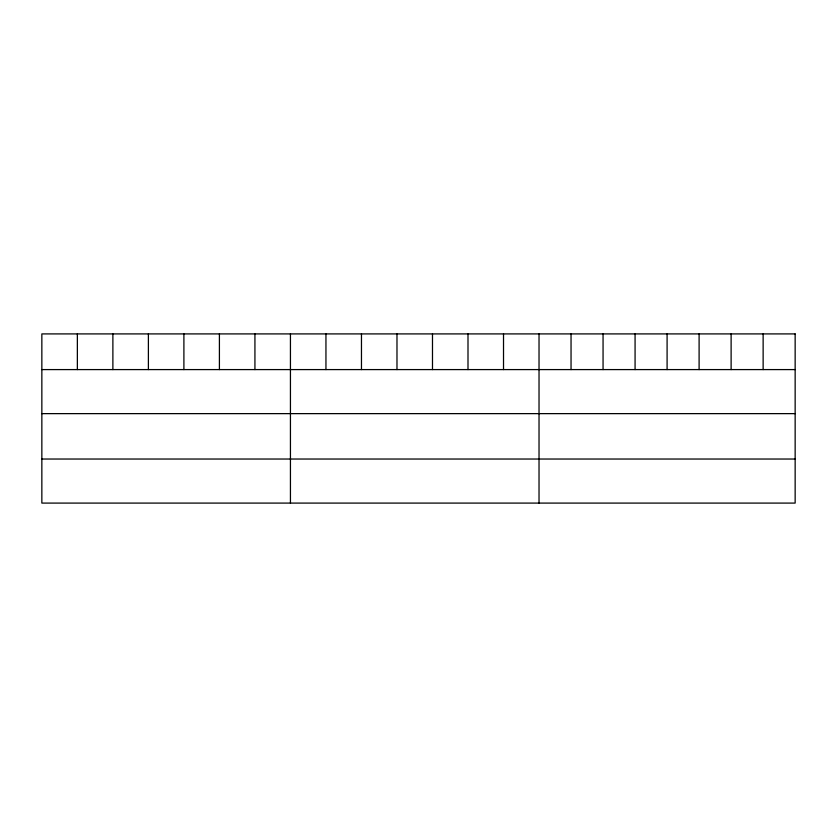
<?xml version="1.0" encoding="UTF-8"?>
<svg xmlns="http://www.w3.org/2000/svg" width="837" height="837" viewBox="0 0 837 837"><rect width="100%" height="100%" fill="white"/><g stroke="black" fill="none" stroke-linecap="round" stroke-linejoin="round"><path stroke-width="1.26" d="M41.85 369.588L795.15 369.588M41.85 413.635L795.15 413.635M41.85 459.032L795.15 459.032M763.135 333.911L763.135 369.588M731.119 333.911L731.119 369.588M699.104 333.911L699.104 369.588M667.089 333.911L667.089 369.588M635.074 333.911L635.074 369.588M603.058 333.911L603.058 369.588M571.043 333.911L571.043 369.588M539.028 333.911L539.028 503.089M503.518 333.911L503.518 369.588M467.998 333.911L467.998 369.588M432.488 333.911L432.488 369.588M396.979 333.911L396.979 369.588M361.469 333.911L361.469 369.588M325.949 333.911L325.949 369.588M290.439 333.911L290.439 503.089M254.929 333.911L254.929 369.588M219.409 333.911L219.409 369.588M183.899 333.911L183.899 369.588M148.39 333.911L148.39 369.588M112.88 333.911L112.88 369.588M77.36 333.911L77.36 369.588M795.15 333.911L41.85 333.911L41.85 503.089L795.15 503.089L795.15 333.911"/></g></svg>
